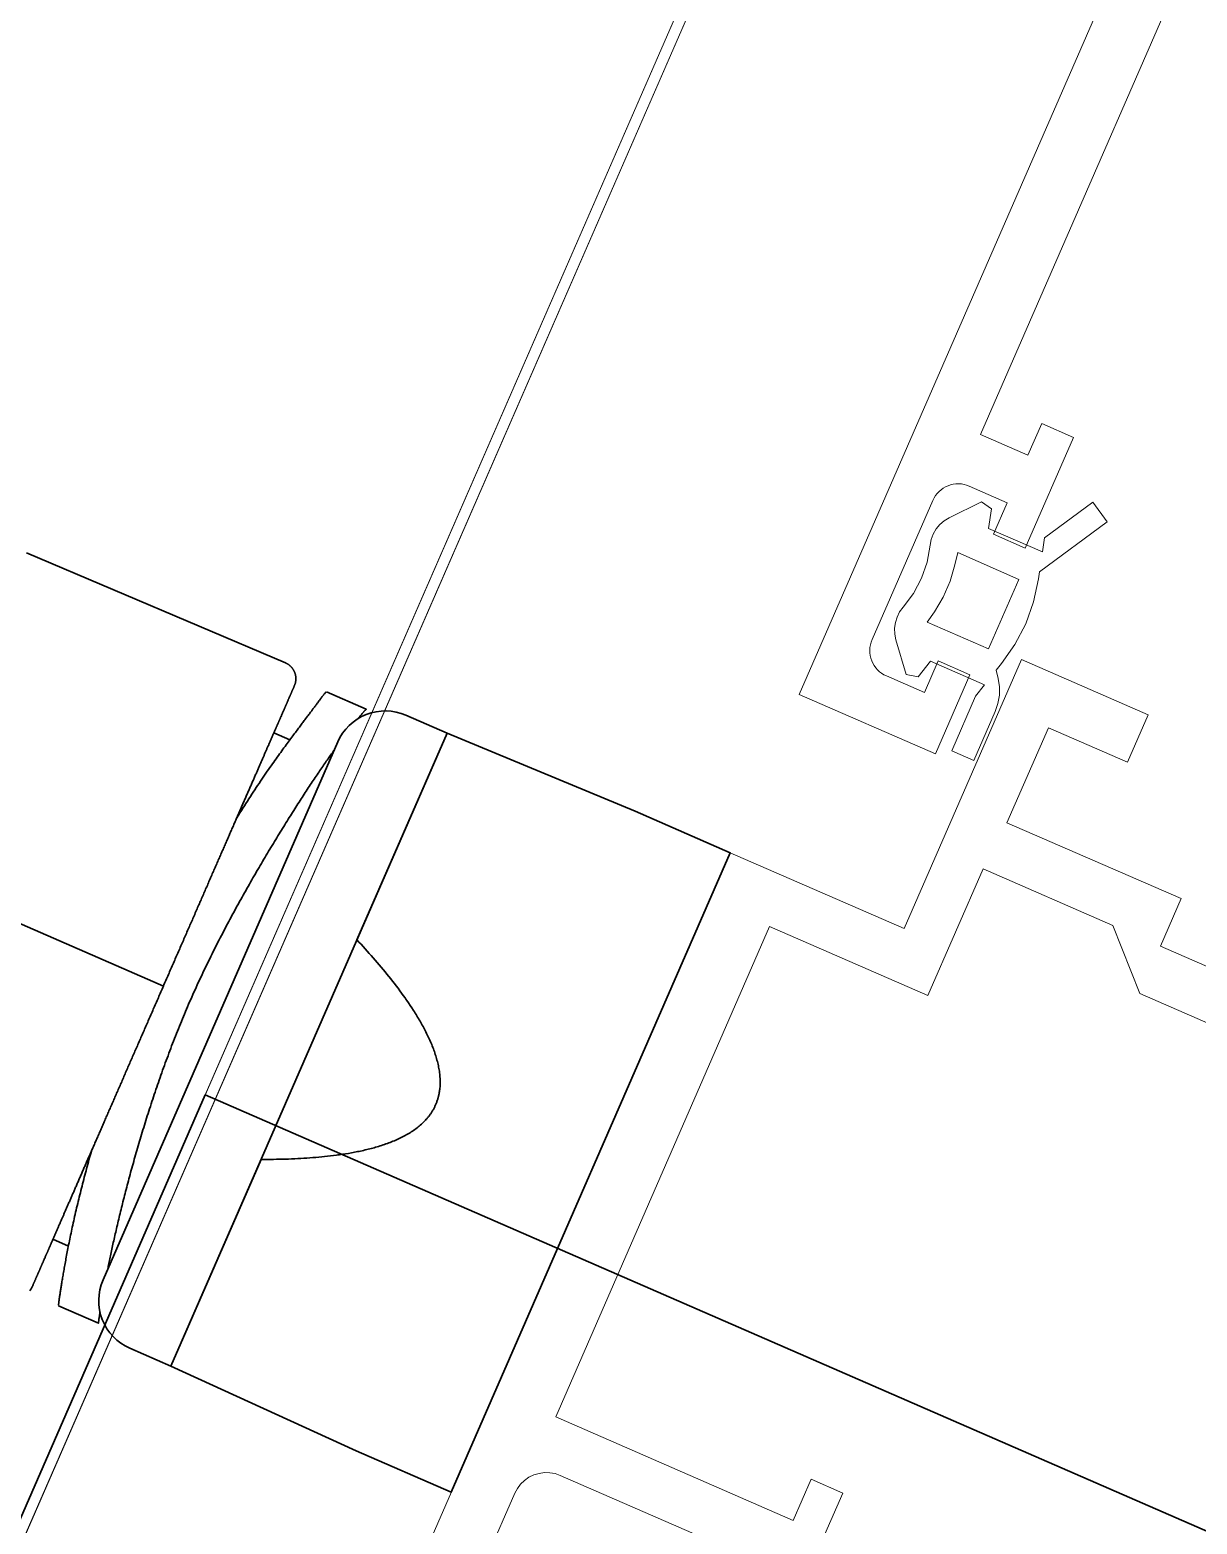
# Model space of a CAD drawing. Header units: millimetres. Extents: x -50172 to 90294, y -80883 to 956680.
# Drawn here: x 6370.47 to 6404.27, y -12917.12 to -12873.84 of the extents above; entities that cross this region are included whole.
import ezdxf

# ---------------------------------------------------------------- set-up
doc = ezdxf.new("R2010")
doc.units = ezdxf.units.MM
doc.header["$MEASUREMENT"] = 0
doc.linetypes.add('Dot & Dashed', pattern=[670.277762, 352.777767, -176.388884, 0, -141.111112])
for name, color, linetype, lineweight in [('0_Pen_No__2', 8, 'Continuous', 15), ('0_Pen_No__7', 7, 'Continuous', 35), ('0_Pen_No__9', 7, 'Continuous', 13), ('New_A-20-M_Roof_Pen_No__93', 8, 'Continuous', 13), ('New_A-25-M_Curtain_Wall_Pen_No__90', 8, 'Continuous', 20), ('New_A-25-M_Wall_Ext_Pen_No__87', 8, 'Continuous', 20), ('New_ArchiCAD Windows_Pen_No__3', 7, 'Continuous', 18)]:
    doc.layers.add(name, color=color, linetype=linetype, lineweight=lineweight)
for name, color, linetype in [('New_A-20-M_Roof', 7, 'Continuous'), ('New_A-25-M_Curtain_Wall', 7, 'Continuous'), ('New_A-25-M_Wall_Ext', 7, 'Continuous'), ('New_ArchiCAD Windows', 7, 'Continuous')]:
    doc.layers.add(name, color=color, linetype=linetype)
doc.layers.add('New_A-25-M_Curtain_Wall_Pen_No__69', color=7, linetype='Continuous', lineweight=20, true_color=0x606060)
doc.layers.add('New_ArchiCAD Windows_Pen_No__23', color=7, linetype='Continuous', lineweight=30, true_color=0x2a2a2a)

# ---------------------------------------------------------------- blocks, each defined once
blk = doc.blocks.new('Wall_2_1', base_point=(10092.596, -4631.295))
at = {"layer": 'New_A-25-M_Wall_Ext_Pen_No__87', "linetype": 'Continuous', "flags": 128}
blk.add_lwpolyline([(10000.932, -4591.325), (2142.474, -22613.267)], dxfattribs=at)
blk = doc.blocks.new('Wall_4_1', base_point=(9982.587, -4632.604))
at = {"layer": 'New_A-25-M_Wall_Ext_Pen_No__87', "linetype": 'Continuous', "flags": 128}
blk.add_lwpolyline([(4871.77, -16353.328), (9982.587, -4632.604)], dxfattribs=at)
blk = doc.blocks.new('Triple Window 19_2')
at = {"layer": 'New_ArchiCAD Windows_Pen_No__23', "linetype": 'Continuous'}
for p, q in [((662.5, -190), (662.5, 0)), ((662.5, 0), (725, 0))]:
    blk.add_line(p, q, dxfattribs=at)
at = {"layer": 'New_ArchiCAD Windows_Pen_No__3', "linetype": 'Continuous'}
blk.add_line((-182, 0), (662.5, 0), dxfattribs=at)
blk = doc.blocks.new('Wall_239_1', base_point=(10165.916, -4712.544))
at = {"layer": 'New_ArchiCAD Windows', "color": 251, "linetype": 'Continuous', "lineweight": 20, "true_color": 0x606060, "xscale": -1, "zscale": 1000, "rotation": 66.44041158399281}
blk.add_blockref('Triple Window 19_2', (6640.354, -12297.405), dxfattribs=at)
blk = doc.blocks.new('Morph_2_1')
at = {"layer": 'New_A-20-M_Roof_Pen_No__93', "linetype": 'Continuous', "flags": 128}
blk.add_lwpolyline([(2064.531, -22792.012), (10012.822, -4564.059)], dxfattribs=at)
blk = doc.blocks.new('Beam_8_1', base_point=(10000.932, -4591.325))
at = {"layer": 'New_A-25-M_Curtain_Wall_Pen_No__69', "linetype": 'Dot & Dashed'}
blk.add_line((10000.932, -4591.325), (2142.472, -22613.266), dxfattribs=at)
at = {"layer": 'New_A-25-M_Curtain_Wall_Pen_No__90', "linetype": 'Continuous'}
blk.add_line((10000.932, -4591.325), (2142.472, -22613.266), dxfattribs=at)

msp = doc.modelspace()

# ---------------------------------------------------------------- linework, layer by layer
at = {"layer": '0_Pen_No__2', "linetype": 'Continuous', "flags": 128}
msp.add_lwpolyline([(6456.702, -12746.427), (6392.749, -12893.09), (6396.691, -12894.808), (6397.69, -12892.517), (6396.774, -12892.117), (6396.374, -12893.034), (6395.274, -12892.554, -0.414214), (6394.86, -12891.501), (6396.619, -12887.468, -0.414214), (6397.672, -12887.054), (6398.772, -12887.534), (6398.372, -12888.451), (6399.289, -12888.85), (6400.688, -12885.642), (6399.771, -12885.242), (6399.372, -12886.159), (6397.997, -12885.559), (6405.791, -12867.685, -0.414214)], format="xyb", dxfattribs=at)
for points in [[(6381.558, -12918.756), (6390.751, -12897.673), (6395.792, -12899.871), (6399.19, -12892.08), (6402.856, -12893.679), (6402.257, -12895.054), (6399.965, -12894.054)], [(6399.965, -12894.054), (6398.766, -12896.804), (6403.808, -12899.003), (6403.208, -12900.378)], [(6409.942, -12904.95), (6402.609, -12901.753), (6401.833, -12899.778), (6398.075, -12898.139), (6396.476, -12901.806), (6391.893, -12899.807), (6385.698, -12914.015), (6392.572, -12917.013), (6393.092, -12915.821), (6394.009, -12916.221), (6393.489, -12917.413), (6404.672, -12922.289)], [(6403.208, -12900.378), (6410.541, -12903.575)], [(6397.931, -12920.986), (6385.831, -12915.71), (6385.683, -12915.659), (6385.528, -12915.631), (6385.372, -12915.628), (6385.216, -12915.65), (6385.066, -12915.696), (6384.925, -12915.765), (6384.796, -12915.854), (6384.683, -12915.963), (6384.589, -12916.089), (6384.515, -12916.227), (6383.716, -12918.06)]]:
    msp.add_lwpolyline(points, dxfattribs=at)
at = {"layer": '0_Pen_No__7', "linetype": 'Continuous', "flags": 128}
for points in [[(6370.468, -12910.362), (6370.48, -12910.348), (6370.491, -12910.332), (6370.502, -12910.317), (6370.512, -12910.301), (6370.522, -12910.284), (6370.531, -12910.267), (6370.539, -12910.25), (6370.546, -12910.234), (6370.55, -12910.225), (6370.554, -12910.215), (6370.559, -12910.205), (6370.563, -12910.194), (6370.568, -12910.184), (6370.572, -12910.174), (6370.577, -12910.164), (6370.581, -12910.153), (6370.586, -12910.142), (6370.59, -12910.133), (6370.594, -12910.123), (6370.599, -12910.113), (6370.603, -12910.103), (6370.608, -12910.092), (6370.613, -12910.08), (6370.618, -12910.068), (6370.622, -12910.059), (6370.626, -12910.05), (6370.631, -12910.04), (6370.635, -12910.03), (6370.639, -12910.02), (6370.644, -12910.01), (6370.648, -12909.999), (6370.653, -12909.988), (6370.658, -12909.977), (6370.663, -12909.966), (6370.668, -12909.954), (6370.673, -12909.943), (6370.678, -12909.931), (6370.684, -12909.918), (6370.689, -12909.906), (6370.695, -12909.893), (6370.7, -12909.88), (6370.706, -12909.867), (6370.712, -12909.853), (6370.718, -12909.84), (6370.722, -12909.831), (6370.726, -12909.821), (6370.73, -12909.812), (6370.734, -12909.802), (6370.738, -12909.793), (6370.743, -12909.783), (6370.747, -12909.773), (6370.751, -12909.763), (6370.756, -12909.753), (6370.76, -12909.743), (6370.765, -12909.732), (6370.769, -12909.722), (6370.774, -12909.712), (6370.778, -12909.701), (6370.783, -12909.69), (6370.788, -12909.679), (6370.793, -12909.668), (6370.797, -12909.657), (6370.802, -12909.646), (6370.807, -12909.635), (6370.812, -12909.624), (6370.817, -12909.612), (6370.822, -12909.601), (6370.827, -12909.589), (6370.832, -12909.577), (6370.837, -12909.566), (6370.843, -12909.554), (6370.848, -12909.542), (6370.853, -12909.529), (6370.859, -12909.517), (6370.864, -12909.504), (6370.87, -12909.49), (6370.876, -12909.476), (6370.883, -12909.462), (6370.889, -12909.446), (6370.896, -12909.431), (6370.903, -12909.414), (6370.911, -12909.398), (6370.918, -12909.38), (6370.926, -12909.362), (6370.93, -12909.353), (6370.934, -12909.344), (6370.938, -12909.334), (6370.943, -12909.324), (6370.947, -12909.315), (6370.951, -12909.305), (6370.956, -12909.295), (6370.96, -12909.284), (6370.965, -12909.274), (6370.969, -12909.264), (6370.974, -12909.253), (6370.978, -12909.242), (6370.983, -12909.231), (6370.988, -12909.22), (6370.993, -12909.209), (6370.998, -12909.198), (6371.003, -12909.186), (6371.008, -12909.174), (6371.013, -12909.163), (6371.018, -12909.151), (6371.024, -12909.139), (6371.029, -12909.126), (6371.034, -12909.114), (6371.04, -12909.101), (6371.045, -12909.089), (6371.051, -12909.076), (6371.057, -12909.063), (6371.062, -12909.05), (6371.068, -12909.036), (6371.074, -12909.023), (6371.08, -12909.009), (6371.086, -12908.995), (6371.092, -12908.982), (6371.098, -12908.967), (6371.104, -12908.953), (6371.111, -12908.939), (6371.117, -12908.924), (6371.124, -12908.91), (6371.13, -12908.895), (6371.137, -12908.88), (6371.143, -12908.864), (6371.15, -12908.849), (6371.157, -12908.834), (6371.163, -12908.818), (6371.17, -12908.802), (6371.177, -12908.786), (6371.184, -12908.77), (6371.191, -12908.754), (6371.199, -12908.737), (6371.206, -12908.721), (6371.213, -12908.704), (6371.22, -12908.688), (6371.228, -12908.671), (6371.235, -12908.654), (6371.243, -12908.636), (6371.25, -12908.619), (6371.258, -12908.601), (6371.266, -12908.584), (6371.273, -12908.566), (6371.281, -12908.548), (6371.289, -12908.53), (6371.297, -12908.512), (6371.305, -12908.493), (6371.313, -12908.475), (6371.321, -12908.456), (6371.329, -12908.437), (6371.338, -12908.419), (6371.346, -12908.399), (6371.354, -12908.38), (6371.363, -12908.361), (6371.371, -12908.341), (6371.38, -12908.322), (6371.388, -12908.302), (6371.397, -12908.282), (6371.406, -12908.262), (6371.415, -12908.242), (6371.424, -12908.221), (6371.433, -12908.201), (6371.442, -12908.18), (6371.451, -12908.159), (6371.46, -12908.138), (6371.469, -12908.117), (6371.478, -12908.096), (6371.488, -12908.075), (6371.497, -12908.053), (6371.506, -12908.032), (6371.516, -12908.01), (6371.525, -12907.988), (6371.535, -12907.966), (6371.545, -12907.943), (6371.555, -12907.921), (6371.564, -12907.898), (6371.574, -12907.876), (6371.584, -12907.853), (6371.594, -12907.83), (6371.604, -12907.807), (6371.615, -12907.783), (6371.625, -12907.76), (6371.635, -12907.736), (6371.645, -12907.712), (6371.656, -12907.689), (6371.666, -12907.664), (6371.677, -12907.64), (6371.688, -12907.616), (6371.698, -12907.591), (6371.709, -12907.567), (6371.72, -12907.542), (6371.731, -12907.517), (6371.742, -12907.492), (6371.753, -12907.466), (6371.764, -12907.441), (6371.775, -12907.415), (6371.786, -12907.389), (6371.798, -12907.363), (6371.809, -12907.337), (6371.821, -12907.311), (6371.832, -12907.284), (6371.844, -12907.258), (6371.855, -12907.231), (6371.867, -12907.204), (6371.879, -12907.177), (6371.891, -12907.15), (6371.903, -12907.123), (6371.914, -12907.096), (6371.926, -12907.068), (6371.938, -12907.041), (6371.951, -12907.013), (6371.963, -12906.985), (6371.975, -12906.957), (6371.987, -12906.929), (6371.999, -12906.901), (6372.012, -12906.872), (6372.024, -12906.844), (6372.037, -12906.815), (6372.049, -12906.786), (6372.062, -12906.758), (6372.074, -12906.729), (6372.087, -12906.7), (6372.1, -12906.67), (6372.113, -12906.641), (6372.126, -12906.611), (6372.138, -12906.582), (6372.151, -12906.552), (6372.164, -12906.522), (6372.178, -12906.492), (6372.191, -12906.462), (6372.204, -12906.432), (6372.217, -12906.401), (6372.23, -12906.371), (6372.244, -12906.34), (6372.257, -12906.31), (6372.271, -12906.279), (6372.284, -12906.248), (6372.298, -12906.217), (6372.311, -12906.185), (6372.325, -12906.154), (6372.339, -12906.122), (6372.353, -12906.091), (6372.367, -12906.059), (6372.38, -12906.027), (6372.394, -12905.995), (6372.408, -12905.963), (6372.423, -12905.93), (6372.437, -12905.898), (6372.451, -12905.865), (6372.465, -12905.833), (6372.479, -12905.8), (6372.494, -12905.767), (6372.508, -12905.734), (6372.523, -12905.701), (6372.537, -12905.667), (6372.552, -12905.634), (6372.567, -12905.6), (6372.581, -12905.566), (6372.596, -12905.532), (6372.611, -12905.498), (6372.626, -12905.464), (6372.641, -12905.43), (6372.656, -12905.395), (6372.671, -12905.361), (6372.686, -12905.326), (6372.701, -12905.291), (6372.717, -12905.256), (6372.732, -12905.221), (6372.747, -12905.185), (6372.763, -12905.15), (6372.778, -12905.114), (6372.794, -12905.079), (6372.81, -12905.043), (6372.825, -12905.007), (6372.841, -12904.971), (6372.857, -12904.934), (6372.873, -12904.898), (6372.889, -12904.862), (6372.905, -12904.825), (6372.92, -12904.789), (6372.936, -12904.752), (6372.952, -12904.715), (6372.968, -12904.678), (6372.985, -12904.642), (6373.001, -12904.605), (6373.017, -12904.568), (6373.033, -12904.531), (6373.049, -12904.493), (6373.065, -12904.456), (6373.082, -12904.419), (6373.098, -12904.381), (6373.114, -12904.344), (6373.131, -12904.306), (6373.147, -12904.269), (6373.163, -12904.231), (6373.18, -12904.193), (6373.196, -12904.156), (6373.213, -12904.118), (6373.23, -12904.08), (6373.246, -12904.042), (6373.263, -12904.003), (6373.279, -12903.965), (6373.296, -12903.927), (6373.313, -12903.889), (6373.33, -12903.85), (6373.346, -12903.812), (6373.363, -12903.773), (6373.38, -12903.734), (6373.397, -12903.696), (6373.414, -12903.657), (6373.431, -12903.618), (6373.448, -12903.579), (6373.465, -12903.54), (6373.482, -12903.501), (6373.499, -12903.461), (6373.516, -12903.422), (6373.533, -12903.383), (6373.551, -12903.343), (6373.568, -12903.304), (6373.585, -12903.264), (6373.602, -12903.224), (6373.62, -12903.185), (6373.637, -12903.145), (6373.655, -12903.105), (6373.672, -12903.065), (6373.69, -12903.025), (6373.707, -12902.985), (6373.725, -12902.944), (6373.742, -12902.904), (6373.76, -12902.864), (6373.777, -12902.823), (6373.795, -12902.783), (6373.813, -12902.742), (6373.831, -12902.701), (6373.848, -12902.661), (6373.866, -12902.62), (6373.884, -12902.579), (6373.902, -12902.538), (6373.92, -12902.497), (6373.938, -12902.455), (6373.956, -12902.414), (6373.974, -12902.373), (6373.992, -12902.331), (6374.01, -12902.29), (6374.028, -12902.248), (6374.046, -12902.207), (6374.064, -12902.165), (6374.083, -12902.123), (6374.101, -12902.081), (6374.119, -12902.04), (6374.137, -12901.998), (6374.156, -12901.956), (6374.174, -12901.914), (6374.192, -12901.873), (6374.21, -12901.831), (6374.228, -12901.789), (6374.247, -12901.747), (6374.265, -12901.705), (6374.283, -12901.663), (6374.301, -12901.622), (6374.32, -12901.58), (6374.338, -12901.538), (6374.356, -12901.496), (6374.374, -12901.454), (6374.393, -12901.412), (6374.411, -12901.37), (6374.429, -12901.328), (6374.447, -12901.287), (6374.466, -12901.245), (6374.484, -12901.203), (6374.502, -12901.161), (6374.52, -12901.119), (6374.539, -12901.078), (6374.557, -12901.036), (6374.575, -12900.994), (6374.593, -12900.952), (6374.611, -12900.911), (6374.63, -12900.869), (6374.648, -12900.827), (6374.666, -12900.786), (6374.684, -12900.744), (6374.702, -12900.703), (6374.72, -12900.661), (6374.738, -12900.62), (6374.756, -12900.579), (6374.774, -12900.538), (6374.792, -12900.497), (6374.81, -12900.456), (6374.828, -12900.415), (6374.845, -12900.374), (6374.863, -12900.333), (6374.881, -12900.293), (6374.899, -12900.252), (6374.916, -12900.212), (6374.934, -12900.171), (6374.951, -12900.131), (6374.969, -12900.091), (6374.986, -12900.051), (6375.004, -12900.011), (6375.021, -12899.971), (6375.039, -12899.931), (6375.056, -12899.891), (6375.073, -12899.851), (6375.091, -12899.811), (6375.108, -12899.772), (6375.125, -12899.732), (6375.142, -12899.693), (6375.16, -12899.653), (6375.177, -12899.614), (6375.194, -12899.575), (6375.211, -12899.536), (6375.228, -12899.497), (6375.245, -12899.458), (6375.262, -12899.419), (6375.279, -12899.38), (6375.296, -12899.341), (6375.313, -12899.303), (6375.329, -12899.264), (6375.346, -12899.225), (6375.363, -12899.187), (6375.38, -12899.149), (6375.396, -12899.11), (6375.413, -12899.072), (6375.43, -12899.034), (6375.446, -12898.996), (6375.463, -12898.958), (6375.479, -12898.92), (6375.496, -12898.882), (6375.512, -12898.844), (6375.529, -12898.807), (6375.545, -12898.769), (6375.562, -12898.732), (6375.578, -12898.694), (6375.594, -12898.657), (6375.611, -12898.619), (6375.627, -12898.582), (6375.643, -12898.545), (6375.659, -12898.508), (6375.675, -12898.471), (6375.691, -12898.434), (6375.707, -12898.397), (6375.723, -12898.36), (6375.739, -12898.324), (6375.755, -12898.287), (6375.771, -12898.25), (6375.787, -12898.214), (6375.803, -12898.178), (6375.819, -12898.141), (6375.835, -12898.105), (6375.851, -12898.069), (6375.866, -12898.033), (6375.882, -12897.997), (6375.898, -12897.961), (6375.913, -12897.926), (6375.929, -12897.89), (6375.944, -12897.855), (6375.959, -12897.82), (6375.975, -12897.785), (6375.99, -12897.75), (6376.005, -12897.715), (6376.02, -12897.68), (6376.035, -12897.646), (6376.05, -12897.612), (6376.065, -12897.577), (6376.08, -12897.543), (6376.095, -12897.509), (6376.109, -12897.476), (6376.124, -12897.442), (6376.139, -12897.408), (6376.153, -12897.375), (6376.168, -12897.342), (6376.182, -12897.309), (6376.196, -12897.276), (6376.211, -12897.243), (6376.225, -12897.21), (6376.239, -12897.178), (6376.253, -12897.145), (6376.267, -12897.113), (6376.281, -12897.081), (6376.295, -12897.049), (6376.309, -12897.017), (6376.323, -12896.985), (6376.337, -12896.953), (6376.351, -12896.922), (6376.365, -12896.89), (6376.378, -12896.859), (6376.392, -12896.828), (6376.405, -12896.797), (6376.419, -12896.766), (6376.432, -12896.735), (6376.445, -12896.705), (6376.459, -12896.674), (6376.472, -12896.644), (6376.485, -12896.613), (6376.498, -12896.583), (6376.511, -12896.553), (6376.524, -12896.523), (6376.537, -12896.494), (6376.55, -12896.464), (6376.563, -12896.435), (6376.576, -12896.405), (6376.589, -12896.376), (6376.601, -12896.347), (6376.614, -12896.318), (6376.627, -12896.289), (6376.639, -12896.26), (6376.652, -12896.232), (6376.664, -12896.203), (6376.676, -12896.175), (6376.689, -12896.147), (6376.701, -12896.119), (6376.713, -12896.091), (6376.725, -12896.063), (6376.737, -12896.035), (6376.749, -12896.007), (6376.761, -12895.98), (6376.773, -12895.953), (6376.785, -12895.925), (6376.797, -12895.898), (6376.809, -12895.871), (6376.821, -12895.844), (6376.832, -12895.818), (6376.844, -12895.791), (6376.855, -12895.765), (6376.867, -12895.738), (6376.878, -12895.712), (6376.889, -12895.686), (6376.901, -12895.66), (6376.912, -12895.635), (6376.923, -12895.609), (6376.934, -12895.584), (6376.945, -12895.559), (6376.956, -12895.534), (6376.967, -12895.509), (6376.978, -12895.484), (6376.988, -12895.46), (6376.999, -12895.435), (6377.01, -12895.411), (6377.02, -12895.387), (6377.03, -12895.363), (6377.041, -12895.339), (6377.051, -12895.316), (6377.061, -12895.292), (6377.072, -12895.269), (6377.082, -12895.246), (6377.092, -12895.223), (6377.102, -12895.2), (6377.112, -12895.177), (6377.121, -12895.155), (6377.131, -12895.132), (6377.141, -12895.11), (6377.15, -12895.088), (6377.16, -12895.066), (6377.17, -12895.044), (6377.179, -12895.022), (6377.188, -12895.001), (6377.198, -12894.979), (6377.207, -12894.958), (6377.216, -12894.937), (6377.225, -12894.916), (6377.234, -12894.895), (6377.243, -12894.875), (6377.252, -12894.854), (6377.261, -12894.834), (6377.27, -12894.814), (6377.279, -12894.794), (6377.287, -12894.774), (6377.296, -12894.754), (6377.305, -12894.734), (6377.313, -12894.715), (6377.322, -12894.695), (6377.33, -12894.676), (6377.338, -12894.657), (6377.347, -12894.638), (6377.355, -12894.619), (6377.363, -12894.601), (6377.371, -12894.582), (6377.379, -12894.564), (6377.387, -12894.546), (6377.395, -12894.528), (6377.403, -12894.51), (6377.41, -12894.492), (6377.418, -12894.474), (6377.426, -12894.457), (6377.433, -12894.439), (6377.441, -12894.422), (6377.448, -12894.405), (6377.456, -12894.388), (6377.463, -12894.371), (6377.47, -12894.355), (6377.477, -12894.338), (6377.485, -12894.322), (6377.492, -12894.305), (6377.499, -12894.289), (6377.506, -12894.273), (6377.512, -12894.258), (6377.519, -12894.242), (6377.526, -12894.226), (6377.533, -12894.211), (6377.539, -12894.196), (6377.546, -12894.181), (6377.552, -12894.166), (6377.559, -12894.151), (6377.565, -12894.137), (6377.571, -12894.122), (6377.578, -12894.108), (6377.584, -12894.094), (6377.59, -12894.08), (6377.596, -12894.066), (6377.602, -12894.053), (6377.608, -12894.039), (6377.613, -12894.026), (6377.619, -12894.013), (6377.625, -12894), (6377.631, -12893.987), (6377.636, -12893.974), (6377.642, -12893.962), (6377.647, -12893.949), (6377.652, -12893.937), (6377.658, -12893.925), (6377.663, -12893.913), (6377.668, -12893.901), (6377.673, -12893.889), (6377.678, -12893.878), (6377.683, -12893.867), (6377.688, -12893.855), (6377.693, -12893.844), (6377.697, -12893.833), (6377.702, -12893.823), (6377.707, -12893.812), (6377.711, -12893.801), (6377.716, -12893.791), (6377.72, -12893.781), (6377.725, -12893.771), (6377.729, -12893.761), (6377.733, -12893.751), (6377.738, -12893.741), (6377.742, -12893.732), (6377.746, -12893.723), (6377.754, -12893.704), (6377.761, -12893.687), (6377.769, -12893.669), (6377.776, -12893.653), (6377.783, -12893.637), (6377.79, -12893.621), (6377.796, -12893.606), (6377.803, -12893.592), (6377.809, -12893.578), (6377.814, -12893.565), (6377.82, -12893.552), (6377.825, -12893.54), (6377.831, -12893.528), (6377.836, -12893.516), (6377.841, -12893.504), (6377.846, -12893.492), (6377.851, -12893.481), (6377.856, -12893.469), (6377.861, -12893.457), (6377.866, -12893.446), (6377.871, -12893.435), (6377.876, -12893.424), (6377.881, -12893.413), (6377.886, -12893.402), (6377.89, -12893.391), (6377.895, -12893.38), (6377.9, -12893.369), (6377.904, -12893.359), (6377.909, -12893.348), (6377.913, -12893.338), (6377.918, -12893.328), (6377.922, -12893.318), (6377.927, -12893.308), (6377.931, -12893.298), (6377.935, -12893.288), (6377.94, -12893.278), (6377.944, -12893.269), (6377.948, -12893.259), (6377.952, -12893.25), (6377.956, -12893.24), (6377.962, -12893.227), (6377.968, -12893.213), (6377.974, -12893.2), (6377.979, -12893.187), (6377.985, -12893.174), (6377.99, -12893.161), (6377.996, -12893.149), (6378.001, -12893.137), (6378.006, -12893.125), (6378.011, -12893.114), (6378.016, -12893.102), (6378.021, -12893.091), (6378.026, -12893.08), (6378.031, -12893.069), (6378.035, -12893.059), (6378.04, -12893.049), (6378.044, -12893.039), (6378.048, -12893.029), (6378.052, -12893.02), (6378.056, -12893.01), (6378.062, -12892.998), (6378.067, -12892.987), (6378.071, -12892.976), (6378.076, -12892.965), (6378.081, -12892.955), (6378.085, -12892.945), (6378.089, -12892.935), (6378.094, -12892.924), (6378.098, -12892.914), (6378.103, -12892.904), (6378.108, -12892.893), (6378.112, -12892.883), (6378.117, -12892.872), (6378.121, -12892.863), (6378.125, -12892.853), (6378.129, -12892.844), (6378.133, -12892.834), (6378.138, -12892.824), (6378.142, -12892.813), (6378.145, -12892.803), (6378.149, -12892.793), (6378.153, -12892.782), (6378.156, -12892.771), (6378.159, -12892.761), (6378.161, -12892.75), (6378.164, -12892.739), (6378.166, -12892.728), (6378.168, -12892.717), (6378.17, -12892.706), (6378.171, -12892.695), (6378.172, -12892.684), (6378.173, -12892.673), (6378.174, -12892.662), (6378.175, -12892.651), (6378.175, -12892.639), (6378.175, -12892.628), (6378.175, -12892.617), (6378.174, -12892.606), (6378.173, -12892.595), (6378.172, -12892.584), (6378.171, -12892.573), (6378.17, -12892.562), (6378.168, -12892.551), (6378.166, -12892.54), (6378.164, -12892.529), (6378.161, -12892.518), (6378.159, -12892.507), (6378.156, -12892.497), (6378.152, -12892.486), (6378.149, -12892.476), (6378.145, -12892.465), (6378.142, -12892.455), (6378.137, -12892.444), (6378.133, -12892.434), (6378.128, -12892.424), (6378.124, -12892.414), (6378.119, -12892.404), (6378.113, -12892.394), (6378.108, -12892.384), (6378.102, -12892.375), (6378.096, -12892.365), (6378.09, -12892.356), (6378.084, -12892.347), (6378.078, -12892.338), (6378.071, -12892.329), (6378.064, -12892.32), (6378.057, -12892.311), (6378.05, -12892.303), (6378.042, -12892.295), (6378.034, -12892.287), (6378.027, -12892.279), (6378.019, -12892.271), (6378.011, -12892.264), (6378.002, -12892.256), (6377.994, -12892.249), (6377.985, -12892.242), (6377.976, -12892.235), (6377.967, -12892.229), (6377.958, -12892.222), (6377.949, -12892.216), (6377.94, -12892.21), (6377.93, -12892.204), (6377.92, -12892.199), (6377.911, -12892.193), (6377.901, -12892.188), (6377.891, -12892.183), (6377.881, -12892.178), (6377.87, -12892.174), (6375.374, -12891.113), (6372.875, -12890.049), (6370.374, -12888.984)], [(6379.044, -12893.016), (6379.037, -12893.026), (6379.03, -12893.035), (6379.021, -12893.047), (6379.011, -12893.059), (6378.998, -12893.074), (6378.992, -12893.082), (6378.985, -12893.091), (6378.978, -12893.1), (6378.97, -12893.11), (6378.962, -12893.12), (6378.954, -12893.131), (6378.946, -12893.142), (6378.937, -12893.153), (6378.928, -12893.165), (6378.918, -12893.178), (6378.908, -12893.191), (6378.898, -12893.204), (6378.888, -12893.218), (6378.877, -12893.232), (6378.866, -12893.247), (6378.855, -12893.262), (6378.843, -12893.278), (6378.831, -12893.294), (6378.819, -12893.311), (6378.806, -12893.327), (6378.793, -12893.345), (6378.78, -12893.362), (6378.767, -12893.381), (6378.753, -12893.399), (6378.739, -12893.418), (6378.725, -12893.437), (6378.71, -12893.457), (6378.695, -12893.477), (6378.68, -12893.497), (6378.665, -12893.518), (6378.649, -12893.539), (6378.633, -12893.561), (6378.617, -12893.583), (6378.6, -12893.605), (6378.583, -12893.627), (6378.566, -12893.65), (6378.549, -12893.673), (6378.531, -12893.697), (6378.513, -12893.721), (6378.495, -12893.745), (6378.476, -12893.77), (6378.458, -12893.795), (6378.438, -12893.82), (6378.419, -12893.846), (6378.4, -12893.872), (6378.38, -12893.899), (6378.36, -12893.925), (6378.339, -12893.953), (6378.318, -12893.98), (6378.297, -12894.008), (6378.276, -12894.037), (6378.254, -12894.066), (6378.231, -12894.096), (6378.208, -12894.127), (6378.184, -12894.158), (6378.16, -12894.19), (6378.135, -12894.223), (6378.11, -12894.257), (6378.085, -12894.291), (6378.058, -12894.326), (6378.032, -12894.362), (6378.004, -12894.399), (6377.976, -12894.436), (6377.948, -12894.474), (6377.919, -12894.513), (6377.89, -12894.553), (6377.86, -12894.594), (6377.829, -12894.636), (6377.798, -12894.678), (6377.767, -12894.721), (6377.735, -12894.766), (6377.702, -12894.811), (6377.669, -12894.857), (6377.636, -12894.904), (6377.602, -12894.952), (6377.567, -12895), (6377.532, -12895.05), (6377.496, -12895.101), (6377.46, -12895.153), (6377.423, -12895.205), (6377.385, -12895.259), (6377.348, -12895.314), (6377.309, -12895.37), (6377.27, -12895.426), (6377.231, -12895.484), (6377.191, -12895.543), (6377.15, -12895.603), (6377.109, -12895.664), (6377.067, -12895.726), (6377.026, -12895.788), (6376.984, -12895.852), (6376.941, -12895.916), (6376.899, -12895.98), (6376.856, -12896.045), (6376.814, -12896.111), (6376.771, -12896.178), (6376.727, -12896.245), (6376.684, -12896.313), (6376.64, -12896.381), (6376.597, -12896.45), (6376.553, -12896.52), (6376.509, -12896.59), (6376.465, -12896.661)], [(6379.974, -12893.788), (6379.981, -12893.78), (6379.987, -12893.771), (6379.994, -12893.763), (6380.001, -12893.755), (6380.013, -12893.74), (6380.026, -12893.725), (6380.038, -12893.71), (6380.05, -12893.696), (6380.061, -12893.683), (6380.072, -12893.67), (6380.083, -12893.657), (6380.093, -12893.645), (6380.103, -12893.634), (6380.113, -12893.623), (6380.122, -12893.613), (6380.131, -12893.603), (6380.139, -12893.593), (6380.147, -12893.585), (6380.155, -12893.576), (6380.163, -12893.568), (6380.173, -12893.558), (6380.182, -12893.548), (6380.19, -12893.54), (6380.198, -12893.533), (6380.206, -12893.525), (6380.213, -12893.518), (6379.059, -12893.014)], [(6377.536, -12894.205), (6377.999, -12894.407)], [(6374.338, -12901.538), (6373.88, -12901.338), (6358.755, -12894.743)], [(6372.727, -12909.737), (6372.735, -12909.695), (6372.743, -12909.653), (6372.752, -12909.61), (6372.761, -12909.567), (6372.769, -12909.524), (6372.779, -12909.48), (6372.788, -12909.436), (6372.797, -12909.391), (6372.807, -12909.345), (6372.816, -12909.299), (6372.826, -12909.253), (6372.836, -12909.206), (6372.846, -12909.159), (6372.856, -12909.112), (6372.867, -12909.063), (6372.878, -12909.015), (6372.888, -12908.966), (6372.899, -12908.916), (6372.91, -12908.867), (6372.922, -12908.816), (6372.933, -12908.765), (6372.945, -12908.714), (6372.957, -12908.663), (6372.968, -12908.611), (6372.981, -12908.558), (6372.993, -12908.505), (6373.005, -12908.452), (6373.018, -12908.398), (6373.031, -12908.344), (6373.044, -12908.289), (6373.057, -12908.234), (6373.07, -12908.179), (6373.084, -12908.123), (6373.097, -12908.067), (6373.111, -12908.01), (6373.125, -12907.954), (6373.14, -12907.896), (6373.154, -12907.839), (6373.168, -12907.781), (6373.183, -12907.722), (6373.198, -12907.664), (6373.213, -12907.604), (6373.228, -12907.545), (6373.244, -12907.485), (6373.259, -12907.425), (6373.275, -12907.365), (6373.291, -12907.304), (6373.307, -12907.243), (6373.324, -12907.182), (6373.34, -12907.12), (6373.357, -12907.058), (6373.373, -12906.996), (6373.39, -12906.934), (6373.408, -12906.871), (6373.425, -12906.808), (6373.443, -12906.745), (6373.46, -12906.681), (6373.478, -12906.617), (6373.496, -12906.553), (6373.514, -12906.489), (6373.533, -12906.424), (6373.551, -12906.359), (6373.57, -12906.294), (6373.589, -12906.229), (6373.608, -12906.163), (6373.628, -12906.098), (6373.647, -12906.032), (6373.667, -12905.966), (6373.687, -12905.899), (6373.707, -12905.833), (6373.727, -12905.766), (6373.747, -12905.699), (6373.768, -12905.632), (6373.789, -12905.565), (6373.809, -12905.497), (6373.831, -12905.429), (6373.852, -12905.362), (6373.873, -12905.294), (6373.895, -12905.225), (6373.917, -12905.157), (6373.939, -12905.089), (6373.961, -12905.02), (6373.983, -12904.951), (6374.006, -12904.883), (6374.029, -12904.814), (6374.052, -12904.744), (6374.075, -12904.675), (6374.098, -12904.606), (6374.122, -12904.536), (6374.146, -12904.466), (6374.169, -12904.397), (6374.194, -12904.327), (6374.218, -12904.257), (6374.242, -12904.187), (6374.267, -12904.117), (6374.292, -12904.046), (6374.317, -12903.976), (6374.342, -12903.905), (6374.368, -12903.835), (6374.393, -12903.764), (6374.419, -12903.694), (6374.445, -12903.623), (6374.472, -12903.552), (6374.498, -12903.482), (6374.525, -12903.411), (6374.551, -12903.34), (6374.578, -12903.269), (6374.606, -12903.198), (6374.633, -12903.127), (6374.661, -12903.056), (6374.689, -12902.985), (6374.717, -12902.914), (6374.745, -12902.843), (6374.773, -12902.772), (6374.802, -12902.701), (6374.831, -12902.63), (6374.86, -12902.56), (6374.889, -12902.489), (6374.918, -12902.418), (6374.948, -12902.347), (6374.978, -12902.276), (6375.008, -12902.206), (6375.038, -12902.135), (6375.068, -12902.064), (6375.099, -12901.994), (6375.129, -12901.923), (6375.16, -12901.853), (6375.192, -12901.783), (6375.223, -12901.713), (6375.255, -12901.643), (6375.286, -12901.573), (6375.318, -12901.503), (6375.35, -12901.433), (6375.382, -12901.363), (6375.415, -12901.294), (6375.447, -12901.225), (6375.48, -12901.155), (6375.513, -12901.086), (6375.546, -12901.017), (6375.579, -12900.948), (6375.612, -12900.88), (6375.646, -12900.811), (6375.679, -12900.743), (6375.713, -12900.675), (6375.747, -12900.606), (6375.78, -12900.538), (6375.814, -12900.471), (6375.848, -12900.403), (6375.883, -12900.336), (6375.917, -12900.268), (6375.951, -12900.201), (6375.986, -12900.134), (6376.02, -12900.067), (6376.055, -12900.001), (6376.089, -12899.934), (6376.124, -12899.868), (6376.159, -12899.802), (6376.194, -12899.736), (6376.229, -12899.67), (6376.264, -12899.605), (6376.299, -12899.54), (6376.334, -12899.475), (6376.369, -12899.41), (6376.404, -12899.345), (6376.439, -12899.281), (6376.474, -12899.216), (6376.51, -12899.152), (6376.545, -12899.089), (6376.58, -12899.025), (6376.615, -12898.962), (6376.651, -12898.899), (6376.686, -12898.836), (6376.721, -12898.773), (6376.756, -12898.711), (6376.792, -12898.648), (6376.827, -12898.587), (6376.862, -12898.525), (6376.897, -12898.463), (6376.932, -12898.402), (6376.968, -12898.341), (6377.003, -12898.281), (6377.038, -12898.22), (6377.073, -12898.16), (6377.108, -12898.101), (6377.143, -12898.041), (6377.177, -12897.982), (6377.212, -12897.923), (6377.247, -12897.864), (6377.282, -12897.806), (6377.316, -12897.748), (6377.351, -12897.69), (6377.385, -12897.632), (6377.42, -12897.575), (6377.454, -12897.518), (6377.488, -12897.462), (6377.522, -12897.405), (6377.556, -12897.349), (6377.59, -12897.294), (6377.624, -12897.239), (6377.657, -12897.184), (6377.69, -12897.129), (6377.724, -12897.075), (6377.757, -12897.021), (6377.79, -12896.968), (6377.823, -12896.915), (6377.855, -12896.862), (6377.888, -12896.81), (6377.92, -12896.758), (6377.952, -12896.706), (6377.984, -12896.655), (6378.016, -12896.604), (6378.048, -12896.554), (6378.08, -12896.504), (6378.111, -12896.454), (6378.143, -12896.405), (6378.174, -12896.356), (6378.205, -12896.307), (6378.235, -12896.259), (6378.266, -12896.211), (6378.297, -12896.163), (6378.327, -12896.116), (6378.357, -12896.07), (6378.387, -12896.023), (6378.417, -12895.977), (6378.447, -12895.932), (6378.476, -12895.886), (6378.506, -12895.842), (6378.535, -12895.797), (6378.564, -12895.753), (6378.593, -12895.709), (6378.621, -12895.666), (6378.65, -12895.623), (6378.678, -12895.58), (6378.707, -12895.538), (6378.735, -12895.496), (6378.762, -12895.455), (6378.79, -12895.414), (6378.817, -12895.373), (6378.845, -12895.333), (6378.872, -12895.293), (6378.899, -12895.254), (6378.926, -12895.215), (6378.952, -12895.176), (6378.978, -12895.138), (6379.005, -12895.1), (6379.031, -12895.062), (6379.056, -12895.025), (6379.082, -12894.989), (6379.107, -12894.953), (6379.132, -12894.917), (6379.157, -12894.881), (6379.182, -12894.846), (6379.207, -12894.812), (6379.231, -12894.778), (6379.255, -12894.744), (6379.278, -12894.711)], [(6379.141, -12894.905), (6379.186, -12894.924)], [(6372.254, -12906.318), (6372.237, -12906.381), (6372.219, -12906.443), (6372.202, -12906.506), (6372.184, -12906.568), (6372.167, -12906.631), (6372.15, -12906.694), (6372.133, -12906.758), (6372.116, -12906.821), (6372.099, -12906.885), (6372.082, -12906.948), (6372.065, -12907.012), (6372.048, -12907.075), (6372.032, -12907.139), (6372.015, -12907.203), (6371.999, -12907.266), (6371.982, -12907.33), (6371.966, -12907.394), (6371.95, -12907.457), (6371.934, -12907.521), (6371.919, -12907.584), (6371.903, -12907.648), (6371.887, -12907.711), (6371.872, -12907.774), (6371.857, -12907.837), (6371.842, -12907.9), (6371.827, -12907.963), (6371.812, -12908.026), (6371.798, -12908.088), (6371.783, -12908.15), (6371.769, -12908.213), (6371.755, -12908.274), (6371.741, -12908.336), (6371.728, -12908.397), (6371.714, -12908.458), (6371.701, -12908.518), (6371.689, -12908.577), (6371.676, -12908.636), (6371.664, -12908.694), (6371.652, -12908.751), (6371.64, -12908.808), (6371.628, -12908.864), (6371.617, -12908.919), (6371.606, -12908.974), (6371.595, -12909.027), (6371.585, -12909.081), (6371.574, -12909.133), (6371.564, -12909.185), (6371.555, -12909.236), (6371.545, -12909.286), (6371.536, -12909.335), (6371.526, -12909.384), (6371.517, -12909.432), (6371.509, -12909.479), (6371.5, -12909.526), (6371.492, -12909.571), (6371.484, -12909.616), (6371.476, -12909.66), (6371.468, -12909.704), (6371.461, -12909.746), (6371.453, -12909.788), (6371.446, -12909.829), (6371.439, -12909.87), (6371.433, -12909.909), (6371.426, -12909.948), (6371.42, -12909.986), (6371.414, -12910.023), (6371.408, -12910.059), (6371.402, -12910.094), (6371.396, -12910.129), (6371.391, -12910.163), (6371.385, -12910.196), (6371.38, -12910.228), (6371.375, -12910.259), (6371.371, -12910.289), (6371.366, -12910.319), (6371.361, -12910.348), (6371.357, -12910.375), (6371.353, -12910.402), (6371.349, -12910.429), (6371.345, -12910.454), (6371.341, -12910.478), (6371.338, -12910.502), (6371.334, -12910.524), (6371.331, -12910.546), (6371.328, -12910.567), (6371.325, -12910.587), (6371.322, -12910.606), (6371.32, -12910.624), (6371.317, -12910.641), (6371.315, -12910.658), (6371.313, -12910.673), (6371.311, -12910.688), (6371.309, -12910.702), (6371.307, -12910.714), (6371.306, -12910.726), (6371.304, -12910.737), (6371.302, -12910.756), (6371.299, -12910.771), (6371.297, -12910.781), (6371.296, -12910.793)], [(6371.14, -12908.871), (6371.588, -12909.066)], [(6372.759, -12909.577), (6372.79, -12909.59)], [(6371.305, -12910.797), (6372.459, -12911.301), (6372.461, -12911.287), (6372.462, -12911.276), (6372.463, -12911.266), (6372.464, -12911.256), (6372.465, -12911.243), (6372.466, -12911.233), (6372.468, -12911.221), (6372.469, -12911.208), (6372.471, -12911.193), (6372.473, -12911.176), (6372.476, -12911.158), (6372.477, -12911.148), (6372.479, -12911.138), (6372.48, -12911.127), (6372.482, -12911.115), (6372.484, -12911.103), (6372.486, -12911.091), (6372.488, -12911.077), (6372.49, -12911.064), (6372.492, -12911.05), (6372.494, -12911.035), (6372.497, -12911.019), (6372.499, -12911.003), (6372.502, -12910.986)]]:
    msp.add_lwpolyline(points, dxfattribs=at)
msp.add_lwpolyline([(6377.168, -12906.557), (6377.257, -12906.557), (6377.346, -12906.557), (6377.435, -12906.556), (6377.523, -12906.555), (6377.612, -12906.554), (6377.7, -12906.553), (6377.788, -12906.551), (6377.877, -12906.548), (6377.965, -12906.545), (6378.052, -12906.542), (6378.14, -12906.538), (6378.228, -12906.534), (6378.315, -12906.53), (6378.402, -12906.525), (6378.489, -12906.519), (6378.576, -12906.513), (6378.663, -12906.506), (6378.749, -12906.499), (6378.836, -12906.492), (6378.922, -12906.483), (6379.008, -12906.475), (6379.094, -12906.465), (6379.179, -12906.455), (6379.265, -12906.445), (6379.35, -12906.434), (6379.393, -12906.428), (6379.437, -12906.422), (6379.523, -12906.409), (6379.61, -12906.396), (6379.698, -12906.381), (6379.786, -12906.366), (6379.83, -12906.358), (6379.873, -12906.349), (6379.917, -12906.341), (6379.961, -12906.332), (6380.005, -12906.323), (6380.049, -12906.314), (6380.093, -12906.304), (6380.137, -12906.294), (6380.181, -12906.284), (6380.225, -12906.274), (6380.268, -12906.263), (6380.312, -12906.252), (6380.355, -12906.241), (6380.399, -12906.229), (6380.442, -12906.217), (6380.485, -12906.205), (6380.528, -12906.192), (6380.57, -12906.179), (6380.613, -12906.166), (6380.655, -12906.153), (6380.698, -12906.139), (6380.74, -12906.125), (6380.781, -12906.11), (6380.823, -12906.095), (6380.864, -12906.08), (6380.905, -12906.064), (6380.946, -12906.048), (6380.986, -12906.032), (6381.026, -12906.015), (6381.066, -12905.998), (6381.106, -12905.981), (6381.145, -12905.963), (6381.184, -12905.944), (6381.222, -12905.926), (6381.26, -12905.907), (6381.298, -12905.887), (6381.335, -12905.867), (6381.372, -12905.847), (6381.409, -12905.826), (6381.445, -12905.805), (6381.48, -12905.783), (6381.515, -12905.761), (6381.55, -12905.738), (6381.584, -12905.715), (6381.618, -12905.691), (6381.651, -12905.667), (6381.683, -12905.642), (6381.716, -12905.617), (6381.747, -12905.591), (6381.778, -12905.564), (6381.809, -12905.537), (6381.838, -12905.51), (6381.868, -12905.482), (6381.896, -12905.453), (6381.924, -12905.424), (6381.952, -12905.394), (6381.965, -12905.378), (6381.978, -12905.363), (6381.992, -12905.347), (6382.004, -12905.332), (6382.017, -12905.316), (6382.03, -12905.3), (6382.042, -12905.283), (6382.054, -12905.267), (6382.066, -12905.25), (6382.078, -12905.233), (6382.09, -12905.216), (6382.101, -12905.199), (6382.112, -12905.181), (6382.123, -12905.164), (6382.134, -12905.146), (6382.144, -12905.128), (6382.155, -12905.109), (6382.165, -12905.091), (6382.175, -12905.072), (6382.185, -12905.053), (6382.194, -12905.034), (6382.203, -12905.015), (6382.212, -12904.995), (6382.221, -12904.975), (6382.23, -12904.955), (6382.238, -12904.935), (6382.246, -12904.915), (6382.253, -12904.895), (6382.261, -12904.875), (6382.268, -12904.855), (6382.274, -12904.835), (6382.281, -12904.815), (6382.287, -12904.795), (6382.292, -12904.775), (6382.298, -12904.755), (6382.303, -12904.735), (6382.308, -12904.715), (6382.313, -12904.695), (6382.317, -12904.675), (6382.321, -12904.655), (6382.325, -12904.634), (6382.328, -12904.614), (6382.332, -12904.594), (6382.335, -12904.574), (6382.338, -12904.554), (6382.34, -12904.534), (6382.342, -12904.513), (6382.344, -12904.493), (6382.348, -12904.453), (6382.35, -12904.412), (6382.352, -12904.372), (6382.353, -12904.331), (6382.352, -12904.29), (6382.351, -12904.25), (6382.35, -12904.209), (6382.347, -12904.168), (6382.344, -12904.128), (6382.34, -12904.087), (6382.335, -12904.046), (6382.329, -12904.005), (6382.323, -12903.964), (6382.316, -12903.923), (6382.309, -12903.883), (6382.3, -12903.842), (6382.292, -12903.801), (6382.282, -12903.76), (6382.272, -12903.719), (6382.261, -12903.678), (6382.25, -12903.637), (6382.238, -12903.596), (6382.225, -12903.556), (6382.212, -12903.515), (6382.199, -12903.474), (6382.185, -12903.433), (6382.17, -12903.392), (6382.155, -12903.351), (6382.14, -12903.311), (6382.124, -12903.27), (6382.107, -12903.229), (6382.09, -12903.189), (6382.073, -12903.148), (6382.055, -12903.107), (6382.037, -12903.067), (6382.018, -12903.027), (6382, -12902.986), (6381.98, -12902.946), (6381.961, -12902.906), (6381.941, -12902.866), (6381.92, -12902.826), (6381.9, -12902.787), (6381.879, -12902.747), (6381.857, -12902.707), (6381.836, -12902.668), (6381.814, -12902.629), (6381.792, -12902.59), (6381.769, -12902.551), (6381.747, -12902.512), (6381.724, -12902.473), (6381.701, -12902.435), (6381.678, -12902.396), (6381.654, -12902.358), (6381.631, -12902.32), (6381.607, -12902.282), (6381.583, -12902.244), (6381.534, -12902.17), (6381.485, -12902.096), (6381.436, -12902.023), (6381.386, -12901.95), (6381.361, -12901.915), (6381.336, -12901.879), (6381.286, -12901.809), (6381.236, -12901.739), (6381.185, -12901.67), (6381.133, -12901.6), (6381.081, -12901.531), (6381.029, -12901.463), (6380.975, -12901.394), (6380.922, -12901.326), (6380.867, -12901.258), (6380.813, -12901.19), (6380.758, -12901.123), (6380.702, -12901.055), (6380.646, -12900.988), (6380.589, -12900.921), (6380.533, -12900.854), (6380.475, -12900.788), (6380.417, -12900.721), (6380.359, -12900.655), (6380.301, -12900.589), (6380.242, -12900.523), (6380.182, -12900.457), (6380.123, -12900.392), (6380.062, -12900.326), (6380.002, -12900.261), (6379.941, -12900.196), (6382.552, -12894.21), (6381.36, -12893.69, 0.414214), (6379.385, -12894.466), (6372.59, -12910.049, 0.414214), (6373.366, -12912.023), (6374.557, -12912.543), (6382.552, -12894.21), (6388.001, -12896.474), (6390.751, -12897.673), (6382.674, -12916.195), (6379.925, -12914.995), (6374.557, -12912.543)], format="xyb", close=True, dxfattribs=at)
at = {"layer": '0_Pen_No__9', "linetype": 'Continuous', "flags": 128}
for points in [[(6398.606, -12892.195), (6398.45, -12892.387), (6398.508, -12892.628), (6398.546, -12892.869), (6398.545, -12893.112), (6398.505, -12893.351), (6398.426, -12893.582), (6397.807, -12895.004), (6397.164, -12894.724), (6397.857, -12893.135), (6398.115, -12892.811), (6396.55, -12892.129), (6396.194, -12892.575), (6395.846, -12892.507), (6395.55, -12891.505), (6395.516, -12891.341), (6395.51, -12891.173), (6395.533, -12891.007), (6395.582, -12890.847), (6395.658, -12890.697), (6395.757, -12890.563), (6396.056, -12890.164), (6396.29, -12889.724), (6396.453, -12889.254), (6396.542, -12888.764), (6396.573, -12888.599), (6396.631, -12888.442), (6396.715, -12888.296), (6396.821, -12888.167), (6396.948, -12888.058), (6397.091, -12887.971), (6398.027, -12887.505), (6398.314, -12887.714), (6398.229, -12888.279), (6399.794, -12888.961), (6399.856, -12888.552), (6401.25, -12887.522), (6401.666, -12888.085), (6399.706, -12889.533), (6399.676, -12889.74), (6399.537, -12890.403), (6399.309, -12891.041), (6398.997, -12891.642)], [(6396.458, -12890.998), (6396.662, -12890.699), (6396.916, -12890.27), (6397.116, -12889.812), (6397.257, -12889.334), (6397.338, -12888.981), (6399.113, -12889.755), (6398.233, -12891.772)]]:
    msp.add_lwpolyline(points, close=True, dxfattribs=at)

# ---------------------------------------------------------------- block references
at = {"layer": 'New_A-20-M_Roof', "linetype": 'Continuous', "lineweight": 0}
msp.add_blockref('Morph_2_1', (0, 0), dxfattribs=at)
at = {"layer": 'New_A-25-M_Curtain_Wall', "color": 8, "lineweight": 20}
msp.add_blockref('Beam_8_1', (10000.932, -4591.325), dxfattribs=at)
at = {"layer": 'New_A-25-M_Wall_Ext', "color": 250, "lineweight": 50, "true_color": 0x2a2a2a}
for name, p in [('Wall_4_1', (9982.587, -4632.604)), ('Wall_239_1', (10165.916, -4712.544)), ('Wall_2_1', (10092.596, -4631.295))]:
    msp.add_blockref(name, p, dxfattribs=at)

doc.saveas('drawing.dxf')
